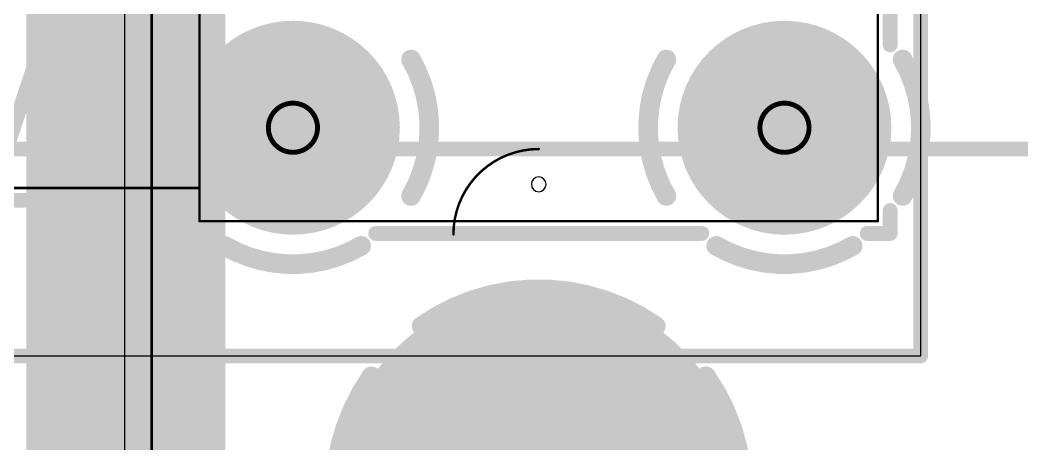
# Model space of a CAD drawing. Header units: inches. Extents: x -1.3 to 11.9, y -6.8 to 4.2.
# Drawn here: x -0.0536 to 0.3541, y 0.1651 to 0.3375 of the extents above; entities that cross this region are included whole.
import ezdxf

# ---------------------------------------------------------------- set-up
doc = ezdxf.new("R2010")
doc.units = ezdxf.units.IN
doc.header["$MEASUREMENT"] = 0
for name, color, linetype in [('02_GND1', 76, 'Continuous'), ('03_SIG1', 76, 'Continuous'), ('04_GND2', 16, 'Continuous'), ('05_SIG2', 156, 'Continuous'), ('06_GND3', 216, 'Continuous'), ('07_SIG3', 216, 'Continuous'), ('08_GND4', 136, 'Continuous'), ('09_PWR1', 136, 'Continuous'), ('10_PWR2', 136, 'Continuous'), ('11_GND5', 136, 'Continuous'), ('12_SIG4', 7, 'Continuous'), ('13_GND6', 136, 'Continuous'), ('14_SIG5', 136, 'Continuous'), ('15_GND7', 136, 'Continuous'), ('Board', 76, 'Continuous'), ('BOTTOM', 5, 'Continuous'), ('Bottom Overlay', 54, 'Continuous'), ('Bottom Solder', 6, 'Continuous'), ('FAB_DWG_INFO', 1, 'Continuous'), ('Keep-Out Layer', 6, 'Continuous'), ('Mechanical 13', 56, 'Continuous'), ('Multi-Layer', 9, 'Continuous'), ('Pad Holes', 156, 'Continuous'), ('POT_INFO', 56, 'Continuous'), ('TOP', 1, 'Continuous'), ('Top Solder', 216, 'Continuous')]:
    doc.layers.add(name, color=color, linetype=linetype)

# ---------------------------------------------------------------- blocks, each defined once
blk = doc.blocks.new('_____3___22')
at = {"layer": '03_SIG1'}
h = blk.add_hatch(color=76, dxfattribs=at)
edge = h.paths.add_edge_path()
edge.add_arc((0, 0), 0.07874, 0, 360)
at = {"layer": '05_SIG2'}
h = blk.add_hatch(color=156, dxfattribs=at)
edge = h.paths.add_edge_path()
edge.add_arc((0, 0), 0.07874, 0, 360)
at = {"layer": '07_SIG3'}
h = blk.add_hatch(color=216, dxfattribs=at)
edge = h.paths.add_edge_path()
edge.add_arc((0, 0), 0.07874, 0, 360)
at = {"layer": '09_PWR1'}
h = blk.add_hatch(color=136, dxfattribs=at)
edge = h.paths.add_edge_path()
edge.add_arc((0, 0), 0.07106, 0, 360)
at = {"layer": '10_PWR2'}
h = blk.add_hatch(color=136, dxfattribs=at)
edge = h.paths.add_edge_path()
edge.add_arc((0, 0), 0.07106, 0, 360)
at = {"layer": '12_SIG4'}
h = blk.add_hatch(color=7, dxfattribs=at)
edge = h.paths.add_edge_path()
edge.add_arc((0, 0), 0.07874, 0, 360)
at = {"layer": '14_SIG5'}
h = blk.add_hatch(color=136, dxfattribs=at)
edge = h.paths.add_edge_path()
edge.add_arc((0, 0), 0.07874, 0, 360)
at = {"layer": 'BOTTOM'}
h = blk.add_hatch(color=5, dxfattribs=at)
edge = h.paths.add_edge_path()
edge.add_arc((0, 0), 0.07874, 0, 360)
at = {"layer": 'Bottom Solder'}
h = blk.add_hatch(color=6, dxfattribs=at)
edge = h.paths.add_edge_path()
edge.add_arc((0, 0), 0.08274, 0, 360)
at = {"layer": 'Multi-Layer'}
h = blk.add_hatch(color=9, dxfattribs=at)
edge = h.paths.add_edge_path()
edge.add_arc((0, 0), 0.07874, 0, 360)
at = {"layer": 'Pad Holes'}
h = blk.add_hatch(color=7, dxfattribs=at)
edge = h.paths.add_edge_path()
edge.add_arc((0, 0), 0.05906, 0, 360)
at = {"layer": 'TOP'}
h = blk.add_hatch(color=1, dxfattribs=at)
edge = h.paths.add_edge_path()
edge.add_arc((0, 0), 0.07874, 0, 360)
at = {"layer": 'Top Solder'}
h = blk.add_hatch(color=216, dxfattribs=at)
edge = h.paths.add_edge_path()
edge.add_arc((0, 0), 0.08274, 0, 360)
at = {"layer": '02_GND1'}
for points in [[(-0.04764, 0.06803, 0.008, 0.008, -0.315299), (0.04764, 0.06803, 0.008, 0.008, 0)], [(-0.06803, -0.04764, 0.008, 0.008, -0.315299), (-0.06803, 0.04764, 0.008, 0.008, 0)], [(0.06803, 0.04764, 0.008, 0.008, -0.315299), (0.06803, -0.04764, 0.008, 0.008, 0)], [(0.04764, -0.06803, 0.008, 0.008, -0.315299), (-0.04764, -0.06803, 0.008, 0.008, 0)]]:
    blk.add_lwpolyline(points, format="xyseb", dxfattribs=at)
for points in [[(-0.04964, 0.06803, 0.004, 0.004, 1), (-0.04564, 0.06803, 0.004, 0.004, 1)], [(0.04564, 0.06803, 0.004, 0.004, 1), (0.04964, 0.06803, 0.004, 0.004, 1)], [(-0.07003, 0.04764, 0.004, 0.004, 1), (-0.06603, 0.04764, 0.004, 0.004, 1)], [(0.06603, 0.04764, 0.004, 0.004, 1), (0.07003, 0.04764, 0.004, 0.004, 1)], [(-0.07003, -0.04764, 0.004, 0.004, 1), (-0.06603, -0.04764, 0.004, 0.004, 1)], [(0.06603, -0.04764, 0.004, 0.004, 1), (0.07003, -0.04764, 0.004, 0.004, 1)], [(-0.04964, -0.06803, 0.004, 0.004, 1), (-0.04564, -0.06803, 0.004, 0.004, 1)], [(0.04564, -0.06803, 0.004, 0.004, 1), (0.04964, -0.06803, 0.004, 0.004, 1)]]:
    blk.add_lwpolyline(points, format="xyseb", close=True, dxfattribs=at)
at = {"layer": '04_GND2'}
for points in [[(-0.04764, 0.06803, 0.008, 0.008, -0.315299), (0.04764, 0.06803, 0.008, 0.008, 0)], [(-0.06803, -0.04764, 0.008, 0.008, -0.315299), (-0.06803, 0.04764, 0.008, 0.008, 0)], [(0.06803, 0.04764, 0.008, 0.008, -0.315299), (0.06803, -0.04764, 0.008, 0.008, 0)], [(0.04764, -0.06803, 0.008, 0.008, -0.315299), (-0.04764, -0.06803, 0.008, 0.008, 0)]]:
    blk.add_lwpolyline(points, format="xyseb", dxfattribs=at)
for points in [[(-0.04964, 0.06803, 0.004, 0.004, 1), (-0.04564, 0.06803, 0.004, 0.004, 1)], [(0.04564, 0.06803, 0.004, 0.004, 1), (0.04964, 0.06803, 0.004, 0.004, 1)], [(-0.07003, 0.04764, 0.004, 0.004, 1), (-0.06603, 0.04764, 0.004, 0.004, 1)], [(0.06603, 0.04764, 0.004, 0.004, 1), (0.07003, 0.04764, 0.004, 0.004, 1)], [(-0.07003, -0.04764, 0.004, 0.004, 1), (-0.06603, -0.04764, 0.004, 0.004, 1)], [(0.06603, -0.04764, 0.004, 0.004, 1), (0.07003, -0.04764, 0.004, 0.004, 1)], [(-0.04964, -0.06803, 0.004, 0.004, 1), (-0.04564, -0.06803, 0.004, 0.004, 1)], [(0.04564, -0.06803, 0.004, 0.004, 1), (0.04964, -0.06803, 0.004, 0.004, 1)]]:
    blk.add_lwpolyline(points, format="xyseb", close=True, dxfattribs=at)
at = {"layer": '06_GND3'}
for points in [[(-0.04764, 0.06803, 0.008, 0.008, -0.315299), (0.04764, 0.06803, 0.008, 0.008, 0)], [(-0.06803, -0.04764, 0.008, 0.008, -0.315299), (-0.06803, 0.04764, 0.008, 0.008, 0)], [(0.06803, 0.04764, 0.008, 0.008, -0.315299), (0.06803, -0.04764, 0.008, 0.008, 0)], [(0.04764, -0.06803, 0.008, 0.008, -0.315299), (-0.04764, -0.06803, 0.008, 0.008, 0)]]:
    blk.add_lwpolyline(points, format="xyseb", dxfattribs=at)
for points in [[(-0.04964, 0.06803, 0.004, 0.004, 1), (-0.04564, 0.06803, 0.004, 0.004, 1)], [(0.04564, 0.06803, 0.004, 0.004, 1), (0.04964, 0.06803, 0.004, 0.004, 1)], [(-0.07003, 0.04764, 0.004, 0.004, 1), (-0.06603, 0.04764, 0.004, 0.004, 1)], [(0.06603, 0.04764, 0.004, 0.004, 1), (0.07003, 0.04764, 0.004, 0.004, 1)], [(-0.07003, -0.04764, 0.004, 0.004, 1), (-0.06603, -0.04764, 0.004, 0.004, 1)], [(0.06603, -0.04764, 0.004, 0.004, 1), (0.07003, -0.04764, 0.004, 0.004, 1)], [(-0.04964, -0.06803, 0.004, 0.004, 1), (-0.04564, -0.06803, 0.004, 0.004, 1)], [(0.04564, -0.06803, 0.004, 0.004, 1), (0.04964, -0.06803, 0.004, 0.004, 1)]]:
    blk.add_lwpolyline(points, format="xyseb", close=True, dxfattribs=at)
at = {"layer": '08_GND4'}
for points in [[(-0.04764, 0.06803, 0.008, 0.008, -0.315299), (0.04764, 0.06803, 0.008, 0.008, 0)], [(-0.06803, -0.04764, 0.008, 0.008, -0.315299), (-0.06803, 0.04764, 0.008, 0.008, 0)], [(0.06803, 0.04764, 0.008, 0.008, -0.315299), (0.06803, -0.04764, 0.008, 0.008, 0)], [(0.04764, -0.06803, 0.008, 0.008, -0.315299), (-0.04764, -0.06803, 0.008, 0.008, 0)]]:
    blk.add_lwpolyline(points, format="xyseb", dxfattribs=at)
for points in [[(-0.04964, 0.06803, 0.004, 0.004, 1), (-0.04564, 0.06803, 0.004, 0.004, 1)], [(0.04564, 0.06803, 0.004, 0.004, 1), (0.04964, 0.06803, 0.004, 0.004, 1)], [(-0.07003, 0.04764, 0.004, 0.004, 1), (-0.06603, 0.04764, 0.004, 0.004, 1)], [(0.06603, 0.04764, 0.004, 0.004, 1), (0.07003, 0.04764, 0.004, 0.004, 1)], [(-0.07003, -0.04764, 0.004, 0.004, 1), (-0.06603, -0.04764, 0.004, 0.004, 1)], [(0.06603, -0.04764, 0.004, 0.004, 1), (0.07003, -0.04764, 0.004, 0.004, 1)], [(-0.04964, -0.06803, 0.004, 0.004, 1), (-0.04564, -0.06803, 0.004, 0.004, 1)], [(0.04564, -0.06803, 0.004, 0.004, 1), (0.04964, -0.06803, 0.004, 0.004, 1)]]:
    blk.add_lwpolyline(points, format="xyseb", close=True, dxfattribs=at)
at = {"layer": '11_GND5'}
for points in [[(-0.04764, 0.06803, 0.008, 0.008, -0.315299), (0.04764, 0.06803, 0.008, 0.008, 0)], [(-0.06803, -0.04764, 0.008, 0.008, -0.315299), (-0.06803, 0.04764, 0.008, 0.008, 0)], [(0.06803, 0.04764, 0.008, 0.008, -0.315299), (0.06803, -0.04764, 0.008, 0.008, 0)], [(0.04764, -0.06803, 0.008, 0.008, -0.315299), (-0.04764, -0.06803, 0.008, 0.008, 0)]]:
    blk.add_lwpolyline(points, format="xyseb", dxfattribs=at)
for points in [[(-0.04964, 0.06803, 0.004, 0.004, 1), (-0.04564, 0.06803, 0.004, 0.004, 1)], [(0.04564, 0.06803, 0.004, 0.004, 1), (0.04964, 0.06803, 0.004, 0.004, 1)], [(-0.07003, 0.04764, 0.004, 0.004, 1), (-0.06603, 0.04764, 0.004, 0.004, 1)], [(0.06603, 0.04764, 0.004, 0.004, 1), (0.07003, 0.04764, 0.004, 0.004, 1)], [(-0.07003, -0.04764, 0.004, 0.004, 1), (-0.06603, -0.04764, 0.004, 0.004, 1)], [(0.06603, -0.04764, 0.004, 0.004, 1), (0.07003, -0.04764, 0.004, 0.004, 1)], [(-0.04964, -0.06803, 0.004, 0.004, 1), (-0.04564, -0.06803, 0.004, 0.004, 1)], [(0.04564, -0.06803, 0.004, 0.004, 1), (0.04964, -0.06803, 0.004, 0.004, 1)]]:
    blk.add_lwpolyline(points, format="xyseb", close=True, dxfattribs=at)
at = {"layer": '13_GND6'}
for points in [[(-0.04764, 0.06803, 0.008, 0.008, -0.315299), (0.04764, 0.06803, 0.008, 0.008, 0)], [(-0.06803, -0.04764, 0.008, 0.008, -0.315299), (-0.06803, 0.04764, 0.008, 0.008, 0)], [(0.06803, 0.04764, 0.008, 0.008, -0.315299), (0.06803, -0.04764, 0.008, 0.008, 0)], [(0.04764, -0.06803, 0.008, 0.008, -0.315299), (-0.04764, -0.06803, 0.008, 0.008, 0)]]:
    blk.add_lwpolyline(points, format="xyseb", dxfattribs=at)
for points in [[(-0.04964, 0.06803, 0.004, 0.004, 1), (-0.04564, 0.06803, 0.004, 0.004, 1)], [(0.04564, 0.06803, 0.004, 0.004, 1), (0.04964, 0.06803, 0.004, 0.004, 1)], [(-0.07003, 0.04764, 0.004, 0.004, 1), (-0.06603, 0.04764, 0.004, 0.004, 1)], [(0.06603, 0.04764, 0.004, 0.004, 1), (0.07003, 0.04764, 0.004, 0.004, 1)], [(-0.07003, -0.04764, 0.004, 0.004, 1), (-0.06603, -0.04764, 0.004, 0.004, 1)], [(0.06603, -0.04764, 0.004, 0.004, 1), (0.07003, -0.04764, 0.004, 0.004, 1)], [(-0.04964, -0.06803, 0.004, 0.004, 1), (-0.04564, -0.06803, 0.004, 0.004, 1)], [(0.04564, -0.06803, 0.004, 0.004, 1), (0.04964, -0.06803, 0.004, 0.004, 1)]]:
    blk.add_lwpolyline(points, format="xyseb", close=True, dxfattribs=at)
at = {"layer": '15_GND7'}
for points in [[(-0.04764, 0.06803, 0.008, 0.008, -0.315299), (0.04764, 0.06803, 0.008, 0.008, 0)], [(-0.06803, -0.04764, 0.008, 0.008, -0.315299), (-0.06803, 0.04764, 0.008, 0.008, 0)], [(0.06803, 0.04764, 0.008, 0.008, -0.315299), (0.06803, -0.04764, 0.008, 0.008, 0)], [(0.04764, -0.06803, 0.008, 0.008, -0.315299), (-0.04764, -0.06803, 0.008, 0.008, 0)]]:
    blk.add_lwpolyline(points, format="xyseb", dxfattribs=at)
for points in [[(-0.04964, 0.06803, 0.004, 0.004, 1), (-0.04564, 0.06803, 0.004, 0.004, 1)], [(0.04564, 0.06803, 0.004, 0.004, 1), (0.04964, 0.06803, 0.004, 0.004, 1)], [(-0.07003, 0.04764, 0.004, 0.004, 1), (-0.06603, 0.04764, 0.004, 0.004, 1)], [(0.06603, 0.04764, 0.004, 0.004, 1), (0.07003, 0.04764, 0.004, 0.004, 1)], [(-0.07003, -0.04764, 0.004, 0.004, 1), (-0.06603, -0.04764, 0.004, 0.004, 1)], [(0.06603, -0.04764, 0.004, 0.004, 1), (0.07003, -0.04764, 0.004, 0.004, 1)], [(-0.04964, -0.06803, 0.004, 0.004, 1), (-0.04564, -0.06803, 0.004, 0.004, 1)], [(0.04564, -0.06803, 0.004, 0.004, 1), (0.04964, -0.06803, 0.004, 0.004, 1)]]:
    blk.add_lwpolyline(points, format="xyseb", close=True, dxfattribs=at)
blk = doc.blocks.new('CONN_SMA_J_P_H_RA_TH1_SAI_B_333')
at = {"layer": '03_SIG1'}
h = blk.add_hatch(color=76, dxfattribs=at)
edge = h.paths.add_edge_path()
edge.add_arc((0.1, 0.1), 0.0415, 0, 360)
h = blk.add_hatch(color=76, dxfattribs=at)
edge = h.paths.add_edge_path()
edge.add_arc((0.1, -0.1), 0.0415, 0, 360)
at = {"layer": '05_SIG2'}
h = blk.add_hatch(color=156, dxfattribs=at)
edge = h.paths.add_edge_path()
edge.add_arc((0.1, 0.1), 0.0415, 0, 360)
h = blk.add_hatch(color=156, dxfattribs=at)
edge = h.paths.add_edge_path()
edge.add_arc((0.1, -0.1), 0.0415, 0, 360)
at = {"layer": '07_SIG3'}
h = blk.add_hatch(color=216, dxfattribs=at)
edge = h.paths.add_edge_path()
edge.add_arc((0.1, 0.1), 0.0415, 0, 360)
h = blk.add_hatch(color=216, dxfattribs=at)
edge = h.paths.add_edge_path()
edge.add_arc((0.1, -0.1), 0.0415, 0, 360)
at = {"layer": '09_PWR1'}
h = blk.add_hatch(color=136, dxfattribs=at)
edge = h.paths.add_edge_path()
edge.add_arc((0.1, 0.1), 0.0435, 0, 360)
h = blk.add_hatch(color=136, dxfattribs=at)
edge = h.paths.add_edge_path()
edge.add_arc((0.1, -0.1), 0.0435, 0, 360)
at = {"layer": '10_PWR2'}
h = blk.add_hatch(color=136, dxfattribs=at)
edge = h.paths.add_edge_path()
edge.add_arc((0.1, 0.1), 0.0435, 0, 360)
h = blk.add_hatch(color=136, dxfattribs=at)
edge = h.paths.add_edge_path()
edge.add_arc((0.1, -0.1), 0.0435, 0, 360)
at = {"layer": '12_SIG4'}
h = blk.add_hatch(color=7, dxfattribs=at)
edge = h.paths.add_edge_path()
edge.add_arc((0.1, 0.1), 0.0415, 0, 360)
h = blk.add_hatch(color=7, dxfattribs=at)
edge = h.paths.add_edge_path()
edge.add_arc((0.1, -0.1), 0.0415, 0, 360)
at = {"layer": '14_SIG5'}
h = blk.add_hatch(color=136, dxfattribs=at)
edge = h.paths.add_edge_path()
edge.add_arc((0.1, 0.1), 0.0415, 0, 360)
h = blk.add_hatch(color=136, dxfattribs=at)
edge = h.paths.add_edge_path()
edge.add_arc((0.1, -0.1), 0.0415, 0, 360)
at = {"layer": 'BOTTOM'}
h = blk.add_hatch(color=5, dxfattribs=at)
edge = h.paths.add_edge_path()
edge.add_arc((0.1, 0.1), 0.0415, 0, 360)
h = blk.add_hatch(color=5, dxfattribs=at)
edge = h.paths.add_edge_path()
edge.add_arc((0.1, -0.1), 0.0415, 0, 360)
at = {"layer": 'Bottom Solder'}
h = blk.add_hatch(color=6, dxfattribs=at)
edge = h.paths.add_edge_path()
edge.add_arc((0.1, 0.1), 0.0415, 0, 360)
h = blk.add_hatch(color=6, dxfattribs=at)
edge = h.paths.add_edge_path()
edge.add_arc((0.1, -0.1), 0.0415, 0, 360)
at = {"layer": 'Pad Holes'}
h = blk.add_hatch(color=7, dxfattribs=at)
edge = h.paths.add_edge_path()
edge.add_arc((0.1, 0.1), 0.0315, 0, 360)
h = blk.add_hatch(color=7, dxfattribs=at)
edge = h.paths.add_edge_path()
edge.add_arc((0.1, -0.1), 0.0315, 0, 360)
at = {"layer": 'TOP'}
h = blk.add_hatch(color=1, dxfattribs=at)
edge = h.paths.add_edge_path()
edge.add_arc((0.1, 0.1), 0.0415, 0, 360)
h = blk.add_hatch(color=1, dxfattribs=at)
edge = h.paths.add_edge_path()
edge.add_arc((0.1, -0.1), 0.0415, 0, 360)
at = {"layer": 'Top Solder'}
h = blk.add_hatch(color=216, dxfattribs=at)
edge = h.paths.add_edge_path()
edge.add_arc((0.1, 0.1), 0.0415, 0, 360)
h = blk.add_hatch(color=216, dxfattribs=at)
edge = h.paths.add_edge_path()
edge.add_arc((0.1, -0.1), 0.0415, 0, 360)
at = {"layer": '02_GND1'}
for points in [[(0.07225, 0.14806, 0.008, 0.008, -0.267949), (0.12775, 0.14806, 0.008, 0.008, 0)], [(0.14806, 0.12775, 0.008, 0.008, -0.267949), (0.14806, 0.07225, 0.008, 0.008, 0)], [(0.12775, 0.05194, 0.008, 0.008, -0.267949), (0.07225, 0.05194, 0.008, 0.008, 0)], [(0.07225, -0.05194, 0.008, 0.008, -0.267949), (0.12775, -0.05194, 0.008, 0.008, 0)], [(0.14806, -0.07225, 0.008, 0.008, -0.267949), (0.14806, -0.12775, 0.008, 0.008, 0)], [(0.12775, -0.14806, 0.008, 0.008, -0.267949), (0.07225, -0.14806, 0.008, 0.008, 0)]]:
    blk.add_lwpolyline(points, format="xyseb", dxfattribs=at)
for points in [[(0.07025, 0.14806, 0.004, 0.004, 1), (0.07425, 0.14806, 0.004, 0.004, 1)], [(0.12575, 0.14806, 0.004, 0.004, 1), (0.12975, 0.14806, 0.004, 0.004, 1)], [(0.14606, 0.12775, 0.004, 0.004, 1), (0.15006, 0.12775, 0.004, 0.004, 1)], [(0.14606, 0.07225, 0.004, 0.004, 1), (0.15006, 0.07225, 0.004, 0.004, 1)], [(0.07025, 0.05194, 0.004, 0.004, 1), (0.07425, 0.05194, 0.004, 0.004, 1)], [(0.12575, 0.05194, 0.004, 0.004, 1), (0.12975, 0.05194, 0.004, 0.004, 1)], [(0.07025, -0.05194, 0.004, 0.004, 1), (0.07425, -0.05194, 0.004, 0.004, 1)], [(0.12575, -0.05194, 0.004, 0.004, 1), (0.12975, -0.05194, 0.004, 0.004, 1)], [(0.14606, -0.07225, 0.004, 0.004, 1), (0.15006, -0.07225, 0.004, 0.004, 1)], [(0.14606, -0.12775, 0.004, 0.004, 1), (0.15006, -0.12775, 0.004, 0.004, 1)], [(0.07025, -0.14806, 0.004, 0.004, 1), (0.07425, -0.14806, 0.004, 0.004, 1)], [(0.12575, -0.14806, 0.004, 0.004, 1), (0.12975, -0.14806, 0.004, 0.004, 1)]]:
    blk.add_lwpolyline(points, format="xyseb", close=True, dxfattribs=at)
at = {"layer": '04_GND2'}
for points in [[(0.07225, 0.14806, 0.008, 0.008, -0.267949), (0.12775, 0.14806, 0.008, 0.008, 0)], [(0.14806, 0.12775, 0.008, 0.008, -0.267949), (0.14806, 0.07225, 0.008, 0.008, 0)], [(0.12775, 0.05194, 0.008, 0.008, -0.267949), (0.07225, 0.05194, 0.008, 0.008, 0)], [(0.07225, -0.05194, 0.008, 0.008, -0.267949), (0.12775, -0.05194, 0.008, 0.008, 0)], [(0.14806, -0.07225, 0.008, 0.008, -0.267949), (0.14806, -0.12775, 0.008, 0.008, 0)], [(0.12775, -0.14806, 0.008, 0.008, -0.267949), (0.07225, -0.14806, 0.008, 0.008, 0)]]:
    blk.add_lwpolyline(points, format="xyseb", dxfattribs=at)
for points in [[(0.07025, 0.14806, 0.004, 0.004, 1), (0.07425, 0.14806, 0.004, 0.004, 1)], [(0.12575, 0.14806, 0.004, 0.004, 1), (0.12975, 0.14806, 0.004, 0.004, 1)], [(0.14606, 0.12775, 0.004, 0.004, 1), (0.15006, 0.12775, 0.004, 0.004, 1)], [(0.14606, 0.07225, 0.004, 0.004, 1), (0.15006, 0.07225, 0.004, 0.004, 1)], [(0.07025, 0.05194, 0.004, 0.004, 1), (0.07425, 0.05194, 0.004, 0.004, 1)], [(0.12575, 0.05194, 0.004, 0.004, 1), (0.12975, 0.05194, 0.004, 0.004, 1)], [(0.07025, -0.05194, 0.004, 0.004, 1), (0.07425, -0.05194, 0.004, 0.004, 1)], [(0.12575, -0.05194, 0.004, 0.004, 1), (0.12975, -0.05194, 0.004, 0.004, 1)], [(0.14606, -0.07225, 0.004, 0.004, 1), (0.15006, -0.07225, 0.004, 0.004, 1)], [(0.14606, -0.12775, 0.004, 0.004, 1), (0.15006, -0.12775, 0.004, 0.004, 1)], [(0.07025, -0.14806, 0.004, 0.004, 1), (0.07425, -0.14806, 0.004, 0.004, 1)], [(0.12575, -0.14806, 0.004, 0.004, 1), (0.12975, -0.14806, 0.004, 0.004, 1)]]:
    blk.add_lwpolyline(points, format="xyseb", close=True, dxfattribs=at)
at = {"layer": '06_GND3'}
for points in [[(0.07225, 0.14806, 0.008, 0.008, -0.267949), (0.12775, 0.14806, 0.008, 0.008, 0)], [(0.14806, 0.12775, 0.008, 0.008, -0.267949), (0.14806, 0.07225, 0.008, 0.008, 0)], [(0.12775, 0.05194, 0.008, 0.008, -0.267949), (0.07225, 0.05194, 0.008, 0.008, 0)], [(0.07225, -0.05194, 0.008, 0.008, -0.267949), (0.12775, -0.05194, 0.008, 0.008, 0)], [(0.14806, -0.07225, 0.008, 0.008, -0.267949), (0.14806, -0.12775, 0.008, 0.008, 0)], [(0.12775, -0.14806, 0.008, 0.008, -0.267949), (0.07225, -0.14806, 0.008, 0.008, 0)]]:
    blk.add_lwpolyline(points, format="xyseb", dxfattribs=at)
for points in [[(0.07025, 0.14806, 0.004, 0.004, 1), (0.07425, 0.14806, 0.004, 0.004, 1)], [(0.12575, 0.14806, 0.004, 0.004, 1), (0.12975, 0.14806, 0.004, 0.004, 1)], [(0.14606, 0.12775, 0.004, 0.004, 1), (0.15006, 0.12775, 0.004, 0.004, 1)], [(0.14606, 0.07225, 0.004, 0.004, 1), (0.15006, 0.07225, 0.004, 0.004, 1)], [(0.07025, 0.05194, 0.004, 0.004, 1), (0.07425, 0.05194, 0.004, 0.004, 1)], [(0.12575, 0.05194, 0.004, 0.004, 1), (0.12975, 0.05194, 0.004, 0.004, 1)], [(0.07025, -0.05194, 0.004, 0.004, 1), (0.07425, -0.05194, 0.004, 0.004, 1)], [(0.12575, -0.05194, 0.004, 0.004, 1), (0.12975, -0.05194, 0.004, 0.004, 1)], [(0.14606, -0.07225, 0.004, 0.004, 1), (0.15006, -0.07225, 0.004, 0.004, 1)], [(0.14606, -0.12775, 0.004, 0.004, 1), (0.15006, -0.12775, 0.004, 0.004, 1)], [(0.07025, -0.14806, 0.004, 0.004, 1), (0.07425, -0.14806, 0.004, 0.004, 1)], [(0.12575, -0.14806, 0.004, 0.004, 1), (0.12975, -0.14806, 0.004, 0.004, 1)]]:
    blk.add_lwpolyline(points, format="xyseb", close=True, dxfattribs=at)
at = {"layer": '08_GND4'}
for points in [[(0.07225, 0.14806, 0.008, 0.008, -0.267949), (0.12775, 0.14806, 0.008, 0.008, 0)], [(0.14806, 0.12775, 0.008, 0.008, -0.267949), (0.14806, 0.07225, 0.008, 0.008, 0)], [(0.12775, 0.05194, 0.008, 0.008, -0.267949), (0.07225, 0.05194, 0.008, 0.008, 0)], [(0.07225, -0.05194, 0.008, 0.008, -0.267949), (0.12775, -0.05194, 0.008, 0.008, 0)], [(0.14806, -0.07225, 0.008, 0.008, -0.267949), (0.14806, -0.12775, 0.008, 0.008, 0)], [(0.12775, -0.14806, 0.008, 0.008, -0.267949), (0.07225, -0.14806, 0.008, 0.008, 0)]]:
    blk.add_lwpolyline(points, format="xyseb", dxfattribs=at)
for points in [[(0.07025, 0.14806, 0.004, 0.004, 1), (0.07425, 0.14806, 0.004, 0.004, 1)], [(0.12575, 0.14806, 0.004, 0.004, 1), (0.12975, 0.14806, 0.004, 0.004, 1)], [(0.14606, 0.12775, 0.004, 0.004, 1), (0.15006, 0.12775, 0.004, 0.004, 1)], [(0.14606, 0.07225, 0.004, 0.004, 1), (0.15006, 0.07225, 0.004, 0.004, 1)], [(0.07025, 0.05194, 0.004, 0.004, 1), (0.07425, 0.05194, 0.004, 0.004, 1)], [(0.12575, 0.05194, 0.004, 0.004, 1), (0.12975, 0.05194, 0.004, 0.004, 1)], [(0.07025, -0.05194, 0.004, 0.004, 1), (0.07425, -0.05194, 0.004, 0.004, 1)], [(0.12575, -0.05194, 0.004, 0.004, 1), (0.12975, -0.05194, 0.004, 0.004, 1)], [(0.14606, -0.07225, 0.004, 0.004, 1), (0.15006, -0.07225, 0.004, 0.004, 1)], [(0.14606, -0.12775, 0.004, 0.004, 1), (0.15006, -0.12775, 0.004, 0.004, 1)], [(0.07025, -0.14806, 0.004, 0.004, 1), (0.07425, -0.14806, 0.004, 0.004, 1)], [(0.12575, -0.14806, 0.004, 0.004, 1), (0.12975, -0.14806, 0.004, 0.004, 1)]]:
    blk.add_lwpolyline(points, format="xyseb", close=True, dxfattribs=at)
at = {"layer": '11_GND5'}
for points in [[(0.07225, 0.14806, 0.008, 0.008, -0.267949), (0.12775, 0.14806, 0.008, 0.008, 0)], [(0.14806, 0.12775, 0.008, 0.008, -0.267949), (0.14806, 0.07225, 0.008, 0.008, 0)], [(0.12775, 0.05194, 0.008, 0.008, -0.267949), (0.07225, 0.05194, 0.008, 0.008, 0)], [(0.07225, -0.05194, 0.008, 0.008, -0.267949), (0.12775, -0.05194, 0.008, 0.008, 0)], [(0.14806, -0.07225, 0.008, 0.008, -0.267949), (0.14806, -0.12775, 0.008, 0.008, 0)], [(0.12775, -0.14806, 0.008, 0.008, -0.267949), (0.07225, -0.14806, 0.008, 0.008, 0)]]:
    blk.add_lwpolyline(points, format="xyseb", dxfattribs=at)
for points in [[(0.07025, 0.14806, 0.004, 0.004, 1), (0.07425, 0.14806, 0.004, 0.004, 1)], [(0.12575, 0.14806, 0.004, 0.004, 1), (0.12975, 0.14806, 0.004, 0.004, 1)], [(0.14606, 0.12775, 0.004, 0.004, 1), (0.15006, 0.12775, 0.004, 0.004, 1)], [(0.14606, 0.07225, 0.004, 0.004, 1), (0.15006, 0.07225, 0.004, 0.004, 1)], [(0.07025, 0.05194, 0.004, 0.004, 1), (0.07425, 0.05194, 0.004, 0.004, 1)], [(0.12575, 0.05194, 0.004, 0.004, 1), (0.12975, 0.05194, 0.004, 0.004, 1)], [(0.07025, -0.05194, 0.004, 0.004, 1), (0.07425, -0.05194, 0.004, 0.004, 1)], [(0.12575, -0.05194, 0.004, 0.004, 1), (0.12975, -0.05194, 0.004, 0.004, 1)], [(0.14606, -0.07225, 0.004, 0.004, 1), (0.15006, -0.07225, 0.004, 0.004, 1)], [(0.14606, -0.12775, 0.004, 0.004, 1), (0.15006, -0.12775, 0.004, 0.004, 1)], [(0.07025, -0.14806, 0.004, 0.004, 1), (0.07425, -0.14806, 0.004, 0.004, 1)], [(0.12575, -0.14806, 0.004, 0.004, 1), (0.12975, -0.14806, 0.004, 0.004, 1)]]:
    blk.add_lwpolyline(points, format="xyseb", close=True, dxfattribs=at)
at = {"layer": '13_GND6'}
for points in [[(0.07225, 0.14806, 0.008, 0.008, -0.267949), (0.12775, 0.14806, 0.008, 0.008, 0)], [(0.14806, 0.12775, 0.008, 0.008, -0.267949), (0.14806, 0.07225, 0.008, 0.008, 0)], [(0.12775, 0.05194, 0.008, 0.008, -0.267949), (0.07225, 0.05194, 0.008, 0.008, 0)], [(0.07225, -0.05194, 0.008, 0.008, -0.267949), (0.12775, -0.05194, 0.008, 0.008, 0)], [(0.14806, -0.07225, 0.008, 0.008, -0.267949), (0.14806, -0.12775, 0.008, 0.008, 0)], [(0.12775, -0.14806, 0.008, 0.008, -0.267949), (0.07225, -0.14806, 0.008, 0.008, 0)]]:
    blk.add_lwpolyline(points, format="xyseb", dxfattribs=at)
for points in [[(0.07025, 0.14806, 0.004, 0.004, 1), (0.07425, 0.14806, 0.004, 0.004, 1)], [(0.12575, 0.14806, 0.004, 0.004, 1), (0.12975, 0.14806, 0.004, 0.004, 1)], [(0.14606, 0.12775, 0.004, 0.004, 1), (0.15006, 0.12775, 0.004, 0.004, 1)], [(0.14606, 0.07225, 0.004, 0.004, 1), (0.15006, 0.07225, 0.004, 0.004, 1)], [(0.07025, 0.05194, 0.004, 0.004, 1), (0.07425, 0.05194, 0.004, 0.004, 1)], [(0.12575, 0.05194, 0.004, 0.004, 1), (0.12975, 0.05194, 0.004, 0.004, 1)], [(0.07025, -0.05194, 0.004, 0.004, 1), (0.07425, -0.05194, 0.004, 0.004, 1)], [(0.12575, -0.05194, 0.004, 0.004, 1), (0.12975, -0.05194, 0.004, 0.004, 1)], [(0.14606, -0.07225, 0.004, 0.004, 1), (0.15006, -0.07225, 0.004, 0.004, 1)], [(0.14606, -0.12775, 0.004, 0.004, 1), (0.15006, -0.12775, 0.004, 0.004, 1)], [(0.07025, -0.14806, 0.004, 0.004, 1), (0.07425, -0.14806, 0.004, 0.004, 1)], [(0.12575, -0.14806, 0.004, 0.004, 1), (0.12975, -0.14806, 0.004, 0.004, 1)]]:
    blk.add_lwpolyline(points, format="xyseb", close=True, dxfattribs=at)
at = {"layer": '15_GND7'}
for points in [[(0.07225, 0.14806, 0.008, 0.008, -0.267949), (0.12775, 0.14806, 0.008, 0.008, 0)], [(0.14806, 0.12775, 0.008, 0.008, -0.267949), (0.14806, 0.07225, 0.008, 0.008, 0)], [(0.12775, 0.05194, 0.008, 0.008, -0.267949), (0.07225, 0.05194, 0.008, 0.008, 0)], [(0.07225, -0.05194, 0.008, 0.008, -0.267949), (0.12775, -0.05194, 0.008, 0.008, 0)], [(0.14806, -0.07225, 0.008, 0.008, -0.267949), (0.14806, -0.12775, 0.008, 0.008, 0)], [(0.12775, -0.14806, 0.008, 0.008, -0.267949), (0.07225, -0.14806, 0.008, 0.008, 0)]]:
    blk.add_lwpolyline(points, format="xyseb", dxfattribs=at)
for points in [[(0.07025, 0.14806, 0.004, 0.004, 1), (0.07425, 0.14806, 0.004, 0.004, 1)], [(0.12575, 0.14806, 0.004, 0.004, 1), (0.12975, 0.14806, 0.004, 0.004, 1)], [(0.14606, 0.12775, 0.004, 0.004, 1), (0.15006, 0.12775, 0.004, 0.004, 1)], [(0.14606, 0.07225, 0.004, 0.004, 1), (0.15006, 0.07225, 0.004, 0.004, 1)], [(0.07025, 0.05194, 0.004, 0.004, 1), (0.07425, 0.05194, 0.004, 0.004, 1)], [(0.12575, 0.05194, 0.004, 0.004, 1), (0.12975, 0.05194, 0.004, 0.004, 1)], [(0.07025, -0.05194, 0.004, 0.004, 1), (0.07425, -0.05194, 0.004, 0.004, 1)], [(0.12575, -0.05194, 0.004, 0.004, 1), (0.12975, -0.05194, 0.004, 0.004, 1)], [(0.14606, -0.07225, 0.004, 0.004, 1), (0.15006, -0.07225, 0.004, 0.004, 1)], [(0.14606, -0.12775, 0.004, 0.004, 1), (0.15006, -0.12775, 0.004, 0.004, 1)], [(0.07025, -0.14806, 0.004, 0.004, 1), (0.07425, -0.14806, 0.004, 0.004, 1)], [(0.12575, -0.14806, 0.004, 0.004, 1), (0.12975, -0.14806, 0.004, 0.004, 1)]]:
    blk.add_lwpolyline(points, format="xyseb", close=True, dxfattribs=at)
at = {"layer": 'Bottom Overlay'}
for points in [[(0.06635, 0.143, 0.006, 0.006, 0), (-0.06635, 0.143, 0.006, 0.006, 0)], [(0.143, 0.143, 0.006, 0.006, 0), (0.13365, 0.143, 0.006, 0.006, 0)], [(0.143, 0.13365, 0.006, 0.006, 0), (0.143, 0.143, 0.006, 0.006, 0)], [(0.143, -0.06635, 0.006, 0.006, 0), (0.143, 0.06635, 0.006, 0.006, 0)], [(0.0565, -0.133, 0.006, 0.006, 0), (-0.0565, -0.133, 0.006, 0.006, 0)], [(0.143, -0.143, 0.006, 0.006, 0), (0.143, -0.13365, 0.006, 0.006, 0)], [(0.06635, -0.143, 0.006, 0.006, 0), (-0.06635, -0.143, 0.006, 0.006, 0)], [(0.143, -0.143, 0.006, 0.006, 0), (0.13365, -0.143, 0.006, 0.006, 0)], [(0.1295, -0.466, 0.006, 0.006, 0), (0.1295, -0.14594, 0.006, 0.006, 0)]]:
    blk.add_lwpolyline(points, format="xyseb", dxfattribs=at)
for points in [[(0.06485, 0.143, 0.003, 0.003, 1), (0.06785, 0.143, 0.003, 0.003, 1)], [(0.13215, 0.143, 0.003, 0.003, 1), (0.13515, 0.143, 0.003, 0.003, 1)], [(0.1415, 0.143, 0.003, 0.003, 1), (0.1445, 0.143, 0.003, 0.003, 1)], [(0.1415, 0.143, 0.003, 0.003, 1), (0.1445, 0.143, 0.003, 0.003, 1)], [(0.1415, 0.13365, 0.003, 0.003, 1), (0.1445, 0.13365, 0.003, 0.003, 1)], [(0.1415, 0.06635, 0.003, 0.003, 1), (0.1445, 0.06635, 0.003, 0.003, 1)], [(0.191, 0, 0.006, 0.006, 1), (0.185, 0, 0.006, 0.006, 1)], [(0.1835, 0, 0.003, 0.003, 1), (0.1865, 0, 0.003, 0.003, 1)], [(0.1895, 0, 0.003, 0.003, 1), (0.1925, 0, 0.003, 0.003, 1)], [(0.1415, -0.06635, 0.003, 0.003, 1), (0.1445, -0.06635, 0.003, 0.003, 1)], [(0.055, -0.133, 0.003, 0.003, 1), (0.058, -0.133, 0.003, 0.003, 1)], [(0.1415, -0.13365, 0.003, 0.003, 1), (0.1445, -0.13365, 0.003, 0.003, 1)], [(0.06485, -0.143, 0.003, 0.003, 1), (0.06785, -0.143, 0.003, 0.003, 1)], [(0.13215, -0.143, 0.003, 0.003, 1), (0.13515, -0.143, 0.003, 0.003, 1)], [(0.1415, -0.143, 0.003, 0.003, 1), (0.1445, -0.143, 0.003, 0.003, 1)], [(0.1415, -0.143, 0.003, 0.003, 1), (0.1445, -0.143, 0.003, 0.003, 1)], [(0.128, -0.14594, 0.003, 0.003, 1), (0.131, -0.14594, 0.003, 0.003, 1)]]:
    blk.add_lwpolyline(points, format="xyseb", close=True, dxfattribs=at)
at = {"layer": 'Mechanical 13'}
for points in [[(0.138, 0.138, 0.001, 0.001, 0), (-0.138, 0.138, 0.001, 0.001, 0)], [(0.138, -0.138, 0.001, 0.001, 0), (0.138, 0.138, 0.001, 0.001, 0)], [(0.138, -0.138, 0.001, 0.001, 0), (-0.138, -0.138, 0.001, 0.001, 0)], [(0.1245, -0.138, 0.001, 0.001, 0), (-0.1245, -0.138, 0.001, 0.001, 0)], [(0.1245, -0.461, 0.001, 0.001, 0), (0.1245, -0.138, 0.001, 0.001, 0)]]:
    blk.add_lwpolyline(points, format="xyseb", dxfattribs=at)
for points, format in [([(0.13775, 0.138, 0.0005, 0.0005, 1), (0.13825, 0.138, 0.0005, 0.0005, 1)], "xyseb"), ([(0.13775, 0.138, 0.0005, 0.0005, 1), (0.13825, 0.138, 0.0005, 0.0005, 1)], "xyseb"), ([(0.126, 0, 1), (0.12, 0, 1)], "xyb"), ([(0.12, 0, 1), (0.12, 0, 1)], "xyb"), ([(0.126, 0, 1), (0.126, 0, 1)], "xyb"), ([(0.12425, -0.138, 0.0005, 0.0005, 1), (0.12475, -0.138, 0.0005, 0.0005, 1)], "xyseb"), ([(0.12425, -0.138, 0.0005, 0.0005, 1), (0.12475, -0.138, 0.0005, 0.0005, 1)], "xyseb"), ([(0.13775, -0.138, 0.0005, 0.0005, 1), (0.13825, -0.138, 0.0005, 0.0005, 1)], "xyseb"), ([(0.13775, -0.138, 0.0005, 0.0005, 1), (0.13825, -0.138, 0.0005, 0.0005, 1)], "xyseb")]:
    blk.add_lwpolyline(points, format=format, close=True, dxfattribs=at)
at = {"layer": 'POT_INFO'}
for p, q in [((0.1928, 0.15542), (-0.1928, 0.15542)), ((0.1928, -0.47842), (0.1928, 0.15542))]:
    blk.add_line(p, q, dxfattribs=at)
for points in [[(0.1928, 0.15542, 0.006, 0.006, 0), (-0.1928, 0.15542, 0.006, 0.006, 0)], [(0.1928, -0.47842, 0.006, 0.006, 0), (0.1928, 0.15542, 0.006, 0.006, 0)]]:
    blk.add_lwpolyline(points, format="xyseb", dxfattribs=at)
blk.add_lwpolyline([(0.1913, 0.15542, 0.003, 0.003, 1), (0.1943, 0.15542, 0.003, 0.003, 1)], format="xyseb", close=True, dxfattribs=at)
blk.add_lwpolyline([(0.1913, 0.15542, 0.003, 0.003, 1), (0.1943, 0.15542, 0.003, 0.003, 1)], format="xyseb", close=True, dxfattribs=at)

msp = doc.modelspace()

# ---------------------------------------------------------------- linework, layer by layer
at = {"layer": '02_GND1'}
msp.add_line((-0.01092, 0), (-0.01092, 3.1496), dxfattribs=at)
msp.add_lwpolyline([(-0.03102, 3.1496, 0.04, 0.04, 0), (-0.03102, 0, 0.04, 0.04, 0)], format="xyseb", dxfattribs=at)
at = {"layer": '04_GND2'}
msp.add_line((-0.01092, 0), (-0.01092, 3.1496), dxfattribs=at)
msp.add_lwpolyline([(-0.03102, 3.1496, 0.04, 0.04, 0), (-0.03102, 0, 0.04, 0.04, 0)], format="xyseb", dxfattribs=at)
at = {"layer": '06_GND3'}
msp.add_line((-0.01092, 0), (-0.01092, 3.1496), dxfattribs=at)
msp.add_lwpolyline([(-0.03102, 3.1496, 0.04, 0.04, 0), (-0.03102, 0, 0.04, 0.04, 0)], format="xyseb", dxfattribs=at)
at = {"layer": '08_GND4'}
msp.add_line((-0.01092, 0), (-0.01092, 3.1496), dxfattribs=at)
msp.add_lwpolyline([(-0.03102, 3.1496, 0.04, 0.04, 0), (-0.03102, 0, 0.04, 0.04, 0)], format="xyseb", dxfattribs=at)
at = {"layer": '09_PWR1'}
msp.add_line((-0.01092, 0), (-0.01092, 3.1496), dxfattribs=at)
msp.add_lwpolyline([(-0.03102, 3.1496, 0.04, 0.04, 0), (-0.03102, 0, 0.04, 0.04, 0)], format="xyseb", dxfattribs=at)
at = {"layer": '10_PWR2'}
msp.add_line((-0.01092, 0), (-0.01092, 0.82372), dxfattribs=at)
msp.add_lwpolyline([(-0.03102, 3.1496, 0.04, 0.04, 0), (-0.03102, 0, 0.04, 0.04, 0)], format="xyseb", dxfattribs=at)
at = {"layer": '11_GND5'}
msp.add_line((-0.01092, 0), (-0.01092, 3.1496), dxfattribs=at)
msp.add_lwpolyline([(-0.03102, 3.1496, 0.04, 0.04, 0), (-0.03102, 0, 0.04, 0.04, 0)], format="xyseb", dxfattribs=at)
at = {"layer": '13_GND6'}
msp.add_line((-0.01092, 0), (-0.01092, 3.1496), dxfattribs=at)
msp.add_lwpolyline([(-0.03102, 3.1496, 0.04, 0.04, 0), (-0.03102, 0, 0.04, 0.04, 0)], format="xyseb", dxfattribs=at)
at = {"layer": '15_GND7'}
msp.add_line((-0.01092, 0), (-0.01092, 3.1496), dxfattribs=at)
msp.add_lwpolyline([(-0.03102, 3.1496, 0.04, 0.04, 0), (-0.03102, 0, 0.04, 0.04, 0)], format="xyseb", dxfattribs=at)
at = {"layer": 'Board'}
for points in [[(0, 0, 0.001, 0.001, 0), (0, 4.19985, 0.001, 0.001, 0)], [(0.12278, 0.25034, 0.001, 0.001, -0.414214), (0.15748, 0.28504, 0.001, 0.001, 0)]]:
    msp.add_lwpolyline(points, format="xyseb", dxfattribs=at)
for points in [[(0.15723, 0.28504, 0.0005, 0.0005, 1), (0.15773, 0.28504, 0.0005, 0.0005, 1)], [(0.12253, 0.25034, 0.0005, 0.0005, 1), (0.12303, 0.25034, 0.0005, 0.0005, 1)]]:
    msp.add_lwpolyline(points, format="xyseb", close=True, dxfattribs=at)
at = {"layer": 'FAB_DWG_INFO'}
for points in [[(-0.05906, 0.28504, 0.00591, 0.00591, 0), (-0.03906, 0.34504, 0.00591, 0.00591, 0)], [(-0.06906, 0.28504, 0.00591, 0.00591, 0), (0.61526, 0.28504, 0.00591, 0.00591, 0)]]:
    msp.add_lwpolyline(points, format="xyseb", dxfattribs=at)
for points in [[(0.06748, 0.2937, 0.002, 0.002, 1), (0.04748, 0.2937, 0.002, 0.002, 1)], [(0.26748, 0.2937, 0.002, 0.002, 1), (0.24748, 0.2937, 0.002, 0.002, 1)], [(0.04698, 0.2937, 0.001, 0.001, 1), (0.04798, 0.2937, 0.001, 0.001, 1)], [(0.06698, 0.2937, 0.001, 0.001, 1), (0.06798, 0.2937, 0.001, 0.001, 1)], [(0.24698, 0.2937, 0.001, 0.001, 1), (0.24798, 0.2937, 0.001, 0.001, 1)], [(0.26698, 0.2937, 0.001, 0.001, 1), (0.26798, 0.2937, 0.001, 0.001, 1)]]:
    msp.add_lwpolyline(points, format="xyseb", close=True, dxfattribs=at)
at = {"layer": 'Keep-Out Layer'}
msp.add_lwpolyline([(0, 0, 0.06, 0.06, 0), (0, 3.14961, 0.06, 0.06, 0)], format="xyseb", dxfattribs=at)

# ---------------------------------------------------------------- block references
at = {"rotation": 270}
msp.add_blockref('CONN_SMA_J_P_H_RA_TH1_SAI_B_333', (0.15748, 0.3937), dxfattribs=at)
msp.add_blockref('_____3___22', (0.15748, 0.145))

doc.saveas('drawing.dxf')
